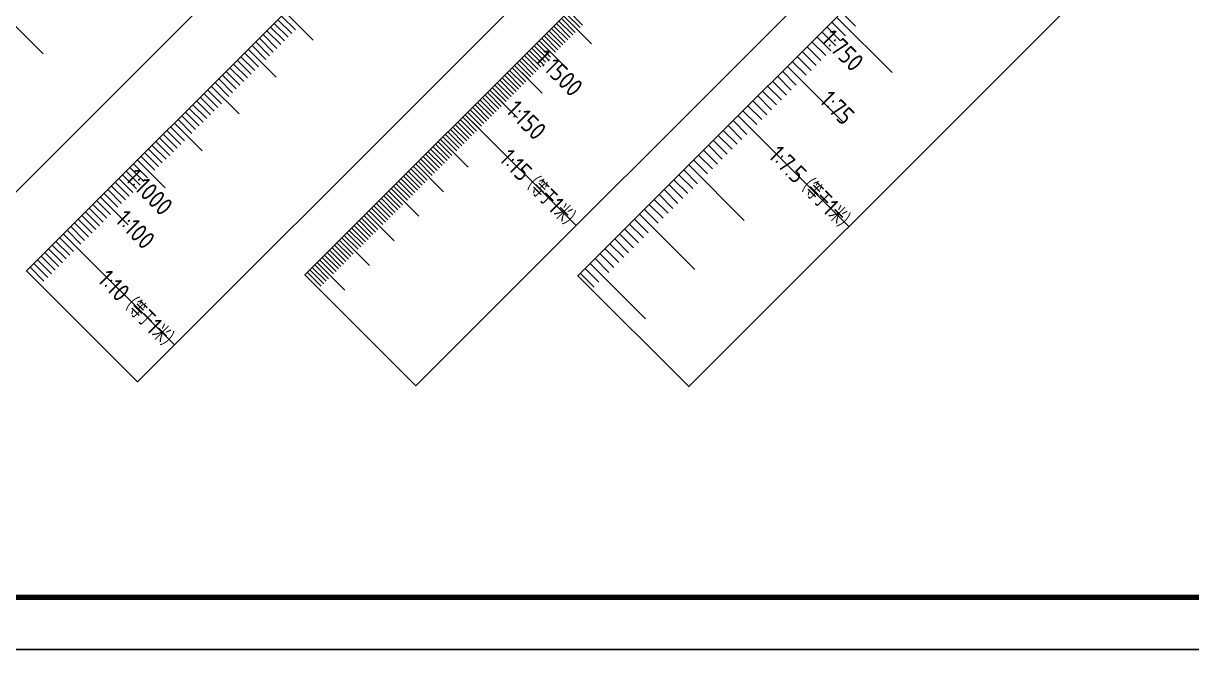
# Model space of a CAD drawing. Header units: millimetres. Extents: x 38046 to 69892, y 8139 to 15731.
# Drawn here: x 43972.3 to 44195.7, y 14887.6 to 15007.4 of the extents above; entities that cross this region are included whole.
import ezdxf

# ---------------------------------------------------------------- set-up
doc = ezdxf.new("R2010")
doc.units = ezdxf.units.MM
doc.header["$LTSCALE"] = 1000
doc.header["$MEASUREMENT"] = 0
doc.layers.get('0').update_dxf_attribs({"color": 3})
for name, color, linetype in [('PUB_TEXT', 3, 'Continuous'), ('PUB_TITLE', 4, 'Continuous'), ('图层1', 1, 'Continuous'), ('图层3', 253, 'Continuous')]:
    doc.layers.add(name, color=color, linetype=linetype)
doc.styles.get("Standard").update_dxf_attribs({"font": 'gbenor.shx', "bigfont": 'gbcbig.shx'})

msp = doc.modelspace()

# ---------------------------------------------------------------- linework, layer by layer
for p, q in [((44022.41, 15009.52), (44027.72, 15004.21)), ((44015.34, 15002.45), (44020.65, 14997.14)), ((44008.27, 14995.38), (44013.57, 14990.07)), ((44001.2, 14988.3), (44006.5, 14983)), ((44056.8, 14989.92), (44078.02, 14968.71)), ((44108.97, 14989.74), (44130.18, 14968.53)), ((43994.13, 14981.23), (43999.43, 14975.93)), ((43987.06, 14974.16), (43992.36, 14968.86)), ((43979.99, 14967.09), (44001.2, 14945.88))]:
    msp.add_line(p, q)
for points in [[(43965.49, 15012.18), (43976.1, 15001.57)], [(44075.66, 15008.78), (44080.96, 15003.48)], [(44127.82, 15008.6), (44138.43, 14997.99)], [(44070.95, 15004.07), (44076.25, 14998.76)], [(44066.23, 14999.35), (44071.53, 14994.05)], [(44118.4, 14999.17), (44129, 14988.56)], [(44061.52, 14994.64), (44066.82, 14989.33)], [(44108.97, 14989.74), (44130.18, 14968.53)], [(44052.09, 14985.21), (44057.39, 14979.91)], [(44047.38, 14980.5), (44052.68, 14975.19)], [(44099.54, 14980.31), (44110.15, 14969.71)], [(44042.66, 14975.78), (44047.96, 14970.48)], [(44037.95, 14971.07), (44043.25, 14965.76)], [(44090.11, 14970.89), (44100.72, 14960.28)], [(44033.23, 14966.35), (44038.54, 14961.05)], [(44028.52, 14961.64), (44033.82, 14956.34)], [(44080.68, 14961.46), (44091.29, 14950.85)]]:
    msp.add_lwpolyline(points)
at = {"layer": 'PUB_TITLE'}
msp.add_lwpolyline([(43576.51, 14887.56), (44417.51, 14887.56), (44417.51, 15481.56), (43576.51, 15481.56)], close=True, dxfattribs=at)
at = {"layer": 'PUB_TITLE', "const_width": 1}
msp.add_lwpolyline([(43601.51, 14897.56), (44407.51, 14897.56), (44407.51, 15471.56), (43601.51, 15471.56)], close=True, dxfattribs=at)
at = {"layer": '图层1'}
for points in [[(44135.2, 15181.88), (43915.99, 15401.09), (43937.21, 15422.3), (44177.62, 15181.88), (43937.21, 14941.47), (43915.99, 14962.68), (44135.2, 15181.88)], [(44192.12, 15179.22), (43972.92, 15398.43), (43994.13, 15419.64), (44234.54, 15179.22), (43994.13, 14938.81), (43972.92, 14960.02), (44192.12, 15179.22)], [(44245.36, 15178.49), (44026.16, 15397.69), (44047.38, 15418.9), (44287.79, 15178.49), (44047.38, 14938.07), (44026.16, 14959.28), (44245.36, 15178.49)], [(44297.53, 15178.3), (44078.33, 15397.51), (44099.54, 15418.72), (44339.96, 15178.3), (44099.54, 14937.89), (44078.33, 14959.1), (44297.53, 15178.3)]]:
    msp.add_lwpolyline(points, dxfattribs=at)
at = {"layer": '图层3'}
for p, q in [((44021, 15008.1), (44023.65, 15005.45)), ((44021.71, 15008.81), (44024.36, 15006.16)), ((44018.88, 15005.98), (44021.53, 15003.33)), ((44019.58, 15006.69), (44022.24, 15004.04)), ((44020.29, 15007.4), (44022.94, 15004.74)), ((44016.76, 15003.86), (44019.41, 15001.21)), ((44017.46, 15004.57), (44020.11, 15001.92)), ((44018.17, 15005.28), (44020.82, 15002.62)), ((44014.63, 15001.74), (44017.29, 14999.09)), ((44016.05, 15003.15), (44018.7, 15000.5)), ((44012.51, 14999.62), (44015.17, 14996.97)), ((44013.22, 15000.33), (44015.87, 14997.67)), ((44013.93, 15001.03), (44016.58, 14998.38)), ((44009.68, 14996.79), (44012.34, 14994.14)), ((44010.39, 14997.5), (44013.04, 14994.85)), ((44011.1, 14998.2), (44013.75, 14995.55)), ((44011.81, 14998.91), (44014.46, 14996.26)), ((44007.56, 14994.67), (44010.22, 14992.02)), ((44008.98, 14996.08), (44011.63, 14993.43)), ((44005.44, 14992.55), (44008.09, 14989.9)), ((44006.15, 14993.25), (44008.8, 14990.6)), ((44006.86, 14993.96), (44009.51, 14991.31)), ((44003.32, 14990.43), (44005.97, 14987.77)), ((44004.03, 14991.13), (44006.68, 14988.48)), ((44004.74, 14991.84), (44007.39, 14989.19)), ((44001.91, 14989.01), (44004.56, 14986.36)), ((44002.61, 14989.72), (44005.27, 14987.07)), ((43999.08, 14986.18), (44001.73, 14983.53)), ((43999.79, 14986.89), (44002.44, 14984.24)), ((44000.49, 14987.6), (44003.14, 14984.95)), ((43996.25, 14983.35), (43998.9, 14980.7)), ((43996.96, 14984.06), (43999.61, 14981.41)), ((43997.66, 14984.77), (44000.32, 14982.12)), ((43998.37, 14985.48), (44001.02, 14982.82)), ((43994.84, 14981.94), (43997.49, 14979.29)), ((43995.54, 14982.65), (43998.19, 14980)), ((43992.01, 14979.11), (43994.66, 14976.46)), ((43992.71, 14979.82), (43995.37, 14977.17)), ((43993.42, 14980.53), (43996.07, 14977.87)), ((43989.89, 14976.99), (43992.54, 14974.34)), ((43990.59, 14977.7), (43993.24, 14975.05)), ((43991.3, 14978.41), (43993.95, 14975.75)), ((43987.76, 14974.87), (43990.42, 14972.22)), ((43988.47, 14975.58), (43991.12, 14972.93)), ((43989.18, 14976.28), (43991.83, 14973.63)), ((43985.64, 14972.75), (43988.29, 14970.1)), ((43986.35, 14973.46), (43989, 14970.8)), ((43982.81, 14969.92), (43985.47, 14967.27)), ((43983.52, 14970.63), (43986.17, 14967.98)), ((43984.23, 14971.33), (43986.88, 14968.68)), ((43984.94, 14972.04), (43987.59, 14969.39)), ((43980.69, 14967.8), (43983.35, 14965.15)), ((43981.4, 14968.51), (43984.05, 14965.85)), ((43982.11, 14969.21), (43984.76, 14966.56)), ((43978.57, 14965.68), (43981.22, 14963.03)), ((43978.57, 14965.68), (43981.22, 14963.03)), ((43979.28, 14966.38), (43981.93, 14963.73)), ((43979.28, 14966.38), (43981.93, 14963.73)), ((43976.45, 14963.56), (43979.1, 14960.9)), ((43977.16, 14964.26), (43979.81, 14961.61)), ((43977.87, 14964.97), (43980.52, 14962.32)), ((43977.87, 14964.97), (43980.52, 14962.32)), ((43974.33, 14961.43), (43976.98, 14958.78)), ((43975.04, 14962.14), (43977.69, 14959.49)), ((43975.74, 14962.85), (43978.4, 14960.2)), ((43973.62, 14960.73), (43976.27, 14958.08))]:
    msp.add_line(p, q, dxfattribs=at)
for points in [[(44075.19, 15008.31), (44077.84, 15005.66)], [(44076.13, 15009.25), (44078.78, 15006.6)], [(44076.6, 15009.72), (44079.25, 15007.07)], [(44128.77, 15009.54), (44131.42, 15006.89)], [(44072.83, 15005.95), (44075.48, 15003.3)], [(44072.83, 15005.95), (44075.48, 15003.3)], [(44073.3, 15006.42), (44075.95, 15003.77)], [(44073.77, 15006.89), (44076.43, 15004.24)], [(44074.25, 15007.37), (44076.9, 15004.71)], [(44074.72, 15007.84), (44077.37, 15005.19)], [(44124.99, 15005.77), (44127.65, 15003.12)], [(44125.94, 15006.71), (44128.59, 15004.06)], [(44126.88, 15007.65), (44129.53, 15005)], [(44070.47, 15003.59), (44073.13, 15000.94)], [(44070.47, 15003.59), (44073.13, 15000.94)], [(44070.95, 15004.07), (44073.6, 15001.41)], [(44071.42, 15004.54), (44074.07, 15001.89)], [(44071.42, 15004.54), (44074.07, 15001.89)], [(44071.89, 15005.01), (44074.54, 15002.36)], [(44071.89, 15005.01), (44074.54, 15002.36)], [(44072.36, 15005.48), (44075.01, 15002.83)], [(44072.36, 15005.48), (44075.01, 15002.83)], [(44123.11, 15003.88), (44125.76, 15001.23)], [(44124.05, 15004.83), (44126.7, 15002.17)], [(44068.12, 15001.24), (44070.77, 14998.59)], [(44068.12, 15001.24), (44070.77, 14998.59)], [(44068.59, 15001.71), (44071.24, 14999.06)], [(44069.06, 15002.18), (44071.71, 14999.53)], [(44069.06, 15002.18), (44071.71, 14999.53)], [(44069.53, 15002.65), (44072.18, 15000)], [(44069.53, 15002.65), (44072.18, 15000)], [(44070, 15003.12), (44072.65, 15000.47)], [(44070, 15003.12), (44072.65, 15000.47)], [(44121.22, 15002), (44123.88, 14999.35)], [(44122.17, 15002.94), (44124.82, 15000.29)], [(44066.23, 14999.35), (44068.88, 14996.7)], [(44066.7, 14999.82), (44069.35, 14997.17)], [(44066.7, 14999.82), (44069.35, 14997.17)], [(44067.17, 15000.29), (44069.83, 14997.64)], [(44067.17, 15000.29), (44069.83, 14997.64)], [(44067.65, 15000.77), (44070.3, 14998.11)], [(44067.65, 15000.77), (44070.3, 14998.11)], [(44119.34, 15000.11), (44121.99, 14997.46)], [(44120.28, 15001.05), (44122.93, 14998.4)], [(44063.87, 14997), (44066.53, 14994.34)], [(44064.35, 14997.47), (44067, 14994.81)], [(44064.35, 14997.47), (44067, 14994.81)], [(44064.82, 14997.94), (44067.47, 14995.29)], [(44064.82, 14997.94), (44067.47, 14995.29)], [(44065.29, 14998.41), (44067.94, 14995.76)], [(44065.29, 14998.41), (44067.94, 14995.76)], [(44065.76, 14998.88), (44068.41, 14996.23)], [(44065.76, 14998.88), (44068.41, 14996.23)], [(44116.51, 14997.28), (44119.16, 14994.63)], [(44117.45, 14998.23), (44120.1, 14995.57)], [(44061.52, 14994.64), (44064.17, 14991.99)], [(44061.99, 14995.11), (44064.64, 14992.46)], [(44061.99, 14995.11), (44064.64, 14992.46)], [(44062.46, 14995.58), (44065.11, 14992.93)], [(44062.46, 14995.58), (44065.11, 14992.93)], [(44062.93, 14996.05), (44065.58, 14993.4)], [(44062.93, 14996.05), (44065.58, 14993.4)], [(44063.4, 14996.52), (44066.05, 14993.87)], [(44063.4, 14996.52), (44066.05, 14993.87)], [(44113.68, 14994.46), (44116.33, 14991.8)], [(44114.62, 14995.4), (44117.28, 14992.75)], [(44115.57, 14996.34), (44118.22, 14993.69)], [(44059.16, 14992.28), (44061.81, 14989.63)], [(44059.63, 14992.75), (44062.28, 14990.1)], [(44059.63, 14992.75), (44062.28, 14990.1)], [(44060.1, 14993.22), (44062.75, 14990.57)], [(44060.1, 14993.22), (44062.75, 14990.57)], [(44060.57, 14993.7), (44063.23, 14991.04)], [(44060.57, 14993.7), (44063.23, 14991.04)], [(44061.05, 14994.17), (44063.7, 14991.52)], [(44061.05, 14994.17), (44063.7, 14991.52)], [(44111.8, 14992.57), (44114.45, 14989.92)], [(44112.74, 14993.51), (44115.39, 14990.86)], [(44057.27, 14990.4), (44059.93, 14987.74)], [(44057.27, 14990.4), (44059.93, 14987.74)], [(44057.75, 14990.87), (44060.4, 14988.22)], [(44057.75, 14990.87), (44060.4, 14988.22)], [(44058.22, 14991.34), (44060.87, 14988.69)], [(44058.22, 14991.34), (44060.87, 14988.69)], [(44058.69, 14991.81), (44061.34, 14989.16)], [(44058.69, 14991.81), (44061.34, 14989.16)], [(44109.91, 14990.68), (44112.56, 14988.03)], [(44110.85, 14991.63), (44113.5, 14988.98)], [(44054.92, 14988.04), (44057.57, 14985.39)], [(44055.39, 14988.51), (44058.04, 14985.86)], [(44055.86, 14988.98), (44058.51, 14986.33)], [(44056.33, 14989.45), (44058.98, 14986.8)], [(44056.8, 14989.92), (44059.45, 14987.27)], [(44107.08, 14987.86), (44109.73, 14985.2)], [(44108.02, 14988.8), (44110.68, 14986.15)], [(44052.56, 14985.68), (44055.21, 14983.03)], [(44053.03, 14986.15), (44055.68, 14983.5)], [(44053.5, 14986.62), (44056.15, 14983.97)], [(44053.97, 14987.1), (44056.63, 14984.44)], [(44054.45, 14987.57), (44057.1, 14984.92)], [(44105.2, 14985.97), (44107.85, 14983.32)], [(44106.14, 14986.91), (44108.79, 14984.26)], [(44050.2, 14983.32), (44052.86, 14980.67)], [(44050.67, 14983.8), (44053.33, 14981.14)], [(44051.15, 14984.27), (44053.8, 14981.62)], [(44051.62, 14984.74), (44054.27, 14982.09)], [(44103.31, 14984.08), (44105.96, 14981.43)], [(44104.25, 14985.03), (44106.9, 14982.38)], [(44048.32, 14981.44), (44050.97, 14978.79)], [(44048.79, 14981.91), (44051.44, 14979.26)], [(44049.26, 14982.38), (44051.91, 14979.73)], [(44049.73, 14982.85), (44052.38, 14980.2)], [(44100.48, 14981.26), (44103.13, 14978.6)], [(44101.42, 14982.2), (44104.08, 14979.55)], [(44102.37, 14983.14), (44105.02, 14980.49)], [(44045.96, 14979.08), (44048.61, 14976.43)], [(44046.43, 14979.55), (44049.08, 14976.9)], [(44046.9, 14980.02), (44049.56, 14977.37)], [(44047.85, 14980.97), (44050.5, 14978.32)], [(44098.6, 14979.37), (44101.25, 14976.72)], [(44043.6, 14976.72), (44046.26, 14974.07)], [(44044.08, 14977.2), (44046.73, 14974.54)], [(44044.55, 14977.67), (44047.2, 14975.02)], [(44045.02, 14978.14), (44047.67, 14975.49)], [(44045.49, 14978.61), (44048.14, 14975.96)], [(44096.71, 14977.48), (44099.36, 14974.83)], [(44097.65, 14978.43), (44100.3, 14975.78)], [(44041.25, 14974.37), (44043.9, 14971.72)], [(44041.72, 14974.84), (44044.37, 14972.19)], [(44042.19, 14975.31), (44044.84, 14972.66)], [(44043.13, 14976.25), (44045.78, 14973.6)], [(44093.88, 14974.66), (44096.53, 14972)], [(44094.82, 14975.6), (44097.48, 14972.95)], [(44095.77, 14976.54), (44098.42, 14973.89)], [(44039.36, 14972.48), (44042.01, 14969.83)], [(44039.83, 14972.95), (44042.48, 14970.3)], [(44040.3, 14973.42), (44042.96, 14970.77)], [(44040.78, 14973.9), (44043.43, 14971.24)], [(44092, 14972.77), (44094.65, 14970.12)], [(44092.94, 14973.71), (44095.59, 14971.06)], [(44037, 14970.13), (44039.66, 14967.47)], [(44037.48, 14970.6), (44040.13, 14967.94)], [(44038.42, 14971.54), (44041.07, 14968.89)], [(44038.89, 14972.01), (44041.54, 14969.36)], [(44089.17, 14969.94), (44091.82, 14967.29)], [(44091.05, 14971.83), (44093.71, 14969.18)], [(44034.65, 14967.77), (44037.3, 14965.12)], [(44035.12, 14968.24), (44037.77, 14965.59)], [(44035.59, 14968.71), (44038.24, 14966.06)], [(44036.06, 14969.18), (44038.71, 14966.53)], [(44036.53, 14969.65), (44039.18, 14967)], [(44087.28, 14968.06), (44089.93, 14965.41)], [(44088.23, 14969), (44090.88, 14966.35)], [(44032.76, 14965.88), (44035.41, 14963.23)], [(44033.7, 14966.83), (44036.36, 14964.17)], [(44034.18, 14967.3), (44036.83, 14964.65)], [(44085.4, 14966.17), (44088.05, 14963.52)], [(44086.34, 14967.11), (44088.99, 14964.46)], [(44030.4, 14963.53), (44033.06, 14960.87)], [(44030.88, 14964), (44033.53, 14961.35)], [(44031.35, 14964.47), (44034, 14961.82)], [(44031.82, 14964.94), (44034.47, 14962.29)], [(44032.29, 14965.41), (44034.94, 14962.76)], [(44082.57, 14963.34), (44085.22, 14960.69)], [(44083.51, 14964.29), (44086.16, 14961.63)], [(44084.45, 14965.23), (44087.11, 14962.58)], [(44028.05, 14961.17), (44030.7, 14958.52)], [(44028.99, 14962.11), (44031.64, 14959.46)], [(44029.46, 14962.58), (44032.11, 14959.93)], [(44029.93, 14963.05), (44032.58, 14960.4)], [(44081.63, 14962.4), (44084.28, 14959.75)], [(44026.63, 14959.75), (44029.28, 14957.1)], [(44027.1, 14960.23), (44029.76, 14957.57)], [(44027.58, 14960.7), (44030.23, 14958.05)], [(44078.8, 14959.57), (44081.45, 14956.92)], [(44079.74, 14960.51), (44082.39, 14957.86)]]:
    msp.add_lwpolyline(points, dxfattribs=at)

# ---------------------------------------------------------------- texts
at = {"layer": 'PUB_TEXT'}
for s, height, p in [('1:750', 3.5, (44124.65, 15004.11)), ('1:1500', 3.5, (44069.93, 15000.32)), ('1:150', 3.5, (44064.37, 14990.55)), ('1:75', 3.5, (44124.3, 14992.41)), ('1:7.5', 3.5, (44114.54, 14981.87)), ('1:15', 3.5, (44063.08, 14981.24)), ('1:1000', 3.5, (43991.62, 14977.46)), ('（等于', 3.376, (44067.21, 14977.12)), ('（等于', 3.376, (44119.7, 14976.71)), ('1', 3.5, (44072.42, 14971.91)), ('米）', 3.376, (44073.45, 14970.87)), ('1', 3.5, (44124.91, 14971.5)), ('米）', 3.376, (44125.94, 14970.47)), ('1:100', 3.5, (43989.66, 14969.57)), ('1:10', 3.5, (43986.27, 14958.12)), ('（等于', 3.376, (43990.4, 14954)), ('1', 3.5, (43995.61, 14948.78)), ('米）', 3.376, (43996.64, 14947.75))]:
    msp.add_text(s, height=height, rotation=315, dxfattribs=at).set_placement(p)

doc.saveas('drawing.dxf')
